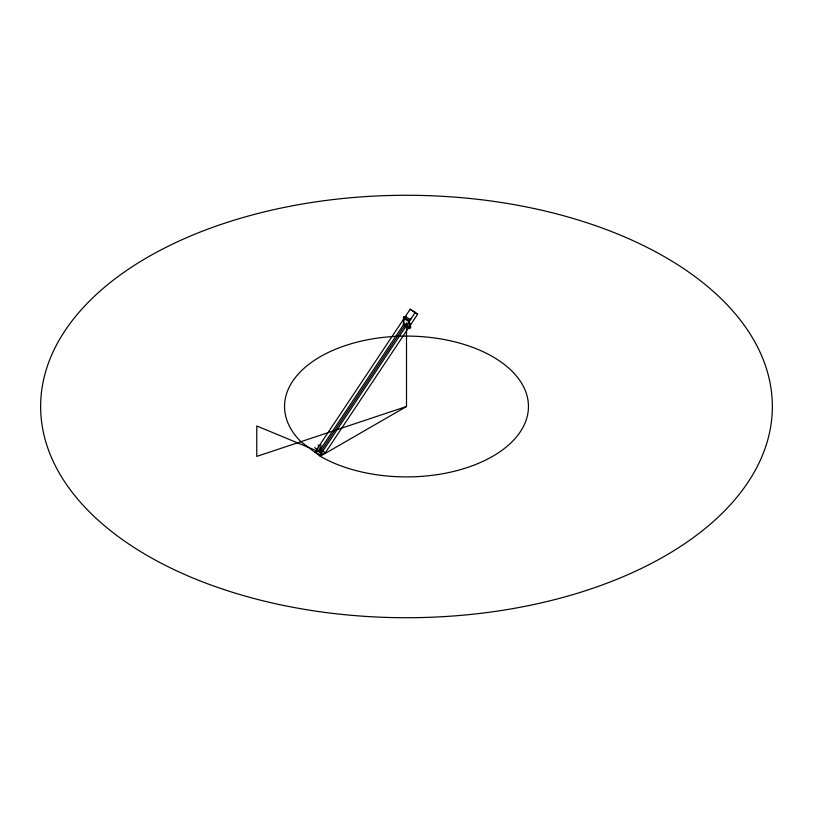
<?xml version="1.0" encoding="UTF-8"?>
<svg xmlns="http://www.w3.org/2000/svg" width="813" height="813" viewBox="0 0 813 813"><rect width="100%" height="100%" fill="white"/><g stroke="black" fill="none" stroke-linecap="round" stroke-linejoin="round"><path stroke-width="1.22" d="M320.952 444.752L320.271 456.286A121.95 70.406 0 0 0 521.092 430.585A121.95 70.406 0 0 0 395.87 336.358A121.95 70.406 0 0 0 300.891 441.703L320.271 456.286L406.5 406.5L406.5 322.863L320.271 452.302L256.766 425.961L256.766 456.408L406.5 406.5M410.768 323.594L410.626 324.743L417.638 314.225L410.179 309.255L405.301 316.582L410.474 319.57L415.352 312.243M315.109 451.967L403.909 318.666L409.091 321.643L409.091 327.06L325.424 452.638L320.281 454.955L315.109 451.967L320.251 449.65L403.909 324.072L403.909 318.666M320.281 454.955L409.091 321.643M410.199 325.606A4.268 2.459 0 0 1 409.518 328.584L403.482 325.098L403.482 317.131L406.5 316.409M417.638 314.225L410.179 309.255M403.482 317.131L409.518 320.617L409.518 328.584M403.909 324.072L409.091 327.06M320.251 449.65L325.424 452.638M314.794 447.557L320.271 452.302L318.208 445.006M403.482 325.098A4.268 2.459 0 0 1 404.366 324.712M410.768 318.879A4.268 2.459 0 0 1 409.518 320.617M223.575 589.425A365.85 211.217 0 0 0 772.35 406.5A365.85 211.217 0 0 0 223.575 223.575A365.85 211.217 0 0 0 223.575 589.425"/></g></svg>
